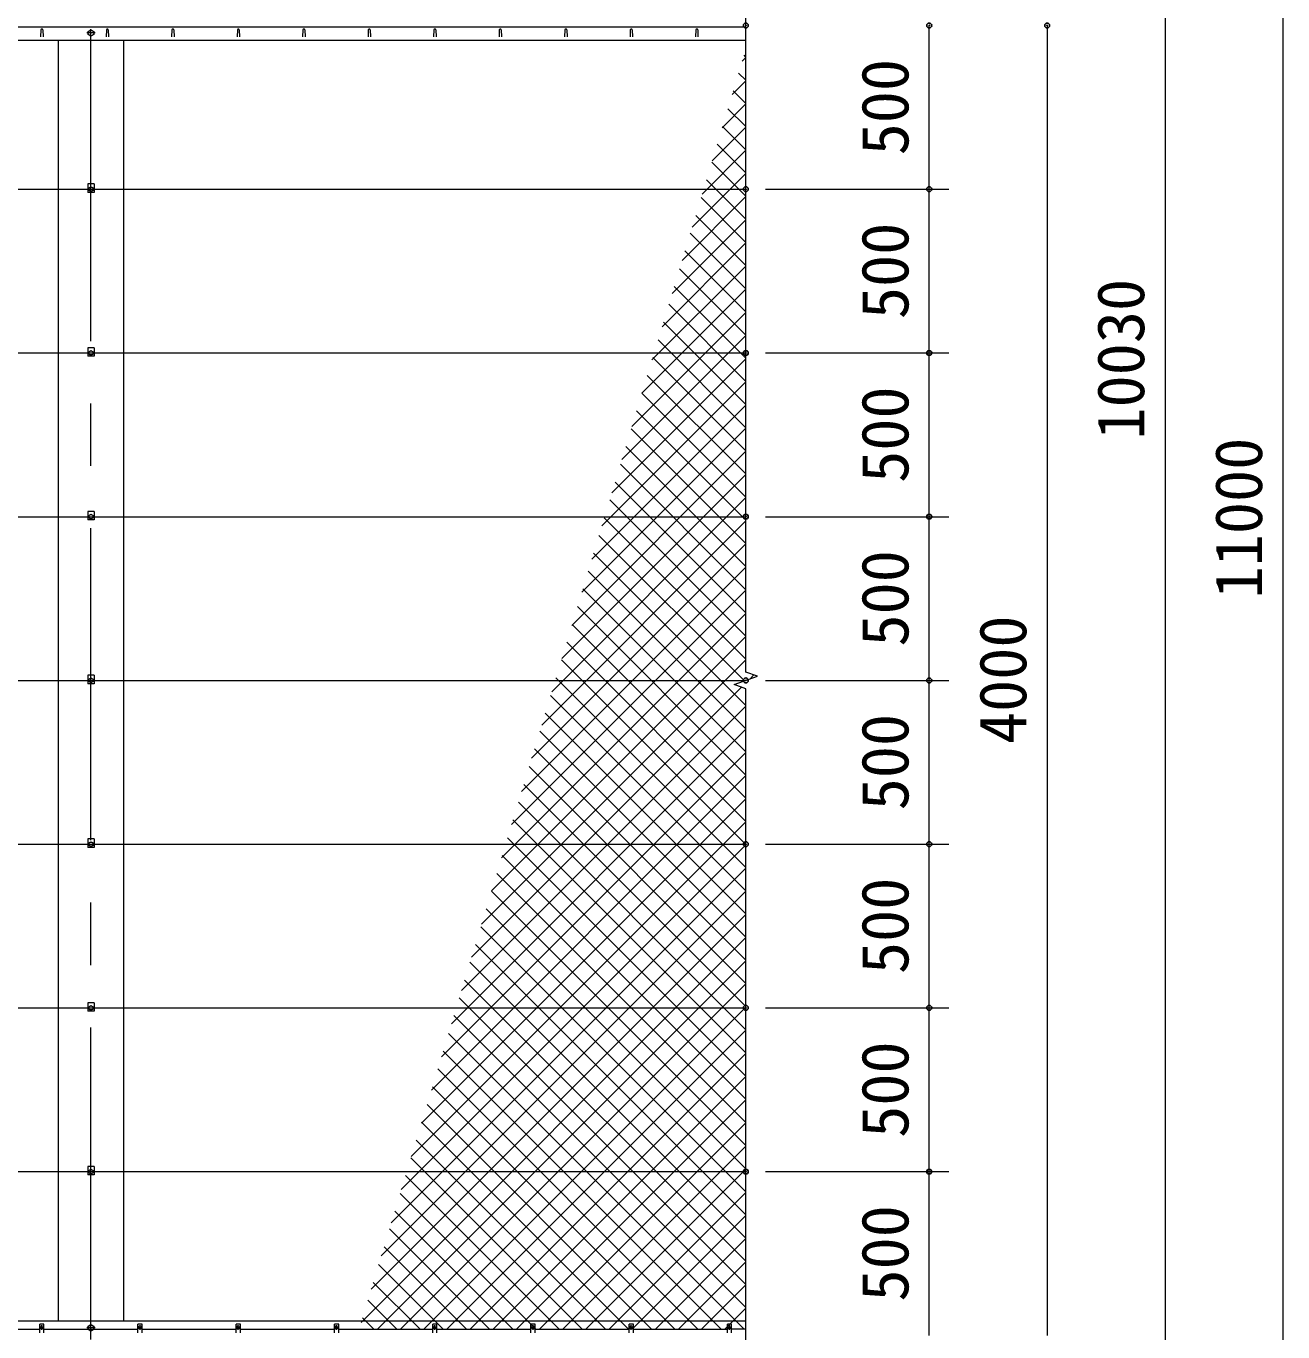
# Model space of a CAD drawing. Units: millimetres at full size. Extents: x -12600 to 12600, y -8910 to 8910.
# Drawn here: x -6595 to -2757, y -972 to 3015 of the extents above; entities that cross this region are included whole.
import ezdxf
from ezdxf.enums import TextEntityAlignment as Align

# ---------------------------------------------------------------- set-up
doc = ezdxf.new("R2010")
doc.units = ezdxf.units.MM
doc.header["$LTSCALE"] = 30
doc.header["$PDMODE"] = 32
doc.header["$PDSIZE"] = 15
doc.linetypes.add('USER1', pattern=[50.8, 31.75, -6.35, 6.35, -6.35])
for name, color, linetype, lineweight in [('0-1_D-STR-DIM', 7, 'Continuous', 13), ('0-2_D-BMK', 2, 'USER1', 13), ('0-3_D-STR3', 3, 'Continuous', 13), ('0-4_D-STR1', 1, 'Continuous', 18), ('0-7_D-STR2', 7, 'Continuous', 13)]:
    doc.layers.add(name, color=color, linetype=linetype, lineweight=lineweight)
doc.layers.add('0-6_Defpoints', color=253, linetype='Continuous')
doc.styles.add('ＭＳ ゴシック', font='')
doc.styles.get('ＭＳ ゴシック').set_extended_font_data('MS Gothic')

msp = doc.modelspace()

# ---------------------------------------------------------------- linework, layer by layer
at = {"layer": '0-1_D-STR-DIM'}
for p, q in [((-3117.14, 7017.35), (-3117.14, -3012.65)), ((-2757.14, 7017.35), (-2757.14, -3982.65)), ((-4397.14, 1043), (-4397.14, 4991.69)), ((-3837.14, 2517.35), (-3837.14, 3017.35)), ((-3477.14, 3017.35), (-3477.14, -982.65)), ((-4337.14, 2517.35), (-3777.14, 2517.35)), ((-4337.14, 2517.35), (-3777.14, 2517.35)), ((-3837.14, 2017.35), (-3837.14, 2517.35)), ((-4337.14, 2017.35), (-3777.14, 2017.35)), ((-4337.14, 2017.35), (-3777.14, 2017.35)), ((-3837.14, 1517.35), (-3837.14, 2017.35)), ((-4337.14, 1517.35), (-3777.14, 1517.35)), ((-4337.14, 1517.35), (-3777.14, 1517.35)), ((-3837.14, 1017.35), (-3837.14, 1517.35)), ((-4361.91, 1030.17), (-4397.14, 1043)), ((-4432.38, 1004.52), (-4361.91, 1030.17)), ((-4397.14, 991.69), (-4432.38, 1004.52)), ((-4337.14, 1017.35), (-3777.14, 1017.35)), ((-4337.14, 1017.35), (-3777.14, 1017.35)), ((-3837.14, 517.35), (-3837.14, 1017.35)), ((-4397.14, -1957), (-4397.14, 991.69)), ((-4337.14, 517.35), (-3777.14, 517.35)), ((-4337.14, 517.35), (-3777.14, 517.35)), ((-3837.14, 17.35), (-3837.14, 517.35)), ((-4337.14, 17.35), (-3777.14, 17.35)), ((-4337.14, 17.35), (-3777.14, 17.35)), ((-3837.14, -482.65), (-3837.14, 17.35)), ((-4337.14, -482.65), (-3777.14, -482.65)), ((-4337.14, -482.65), (-3777.14, -482.65)), ((-3837.14, -982.65), (-3837.14, -482.65))]:
    msp.add_line(p, q, dxfattribs=at)
at = {"layer": '0-2_D-BMK'}
for p, q in [((-6397.14, -4042.65), (-6397.14, 7077.35)), ((-6384.39, 2994.35), (-6409.89, 2994.35)), ((-6407.14, 2517.35), (-6387.14, 2517.35)), ((-6407.14, 2017.35), (-6387.14, 2017.35)), ((-6407.14, 1517.35), (-6387.14, 1517.35)), ((-6407.14, 1017.35), (-6387.14, 1017.35)), ((-6407.14, 517.35), (-6387.14, 517.35)), ((-6407.14, 17.35), (-6387.14, 17.35)), ((-6407.14, -482.65), (-6387.14, -482.65)), ((-6547.14, -966.09), (-6547.14, -951.21)), ((-6247.14, -966.09), (-6247.14, -951.21)), ((-5947.14, -966.09), (-5947.14, -951.21)), ((-5647.14, -966.09), (-5647.14, -951.21)), ((-5347.14, -966.09), (-5347.14, -951.21)), ((-5047.14, -966.09), (-5047.14, -951.21)), ((-4747.14, -966.09), (-4747.14, -951.21)), ((-4447.14, -966.09), (-4447.14, -951.21)), ((-6554.58, -958.65), (-6539.71, -958.65)), ((-6384.39, -959.65), (-6409.89, -959.65)), ((-6254.58, -958.65), (-6239.71, -958.65)), ((-5954.58, -958.65), (-5939.71, -958.65)), ((-5654.58, -958.65), (-5639.71, -958.65)), ((-5354.58, -958.65), (-5339.71, -958.65)), ((-5054.58, -958.65), (-5039.71, -958.65)), ((-4754.58, -958.65), (-4739.71, -958.65)), ((-4454.58, -958.65), (-4439.71, -958.65))]:
    msp.add_line(p, q, dxfattribs=at)
at = {"layer": '0-3_D-STR3'}
for p, q in [((-6405.64, 2999.25), (-6397.14, 3004.16)), ((-6405.64, 2989.44), (-6405.64, 2999.25)), ((-6397.14, 2984.53), (-6405.64, 2989.44)), ((-6388.64, 2989.44), (-6397.14, 2984.53)), ((-9379.94, 2517.35), (-6406.64, 2517.35)), ((-6387.64, 2533.35), (-6406.64, 2533.35)), ((-6406.64, 2533.35), (-6406.64, 2507.35)), ((-6403.64, 2521.1), (-6397.14, 2524.85)), ((-6403.64, 2513.59), (-6403.64, 2521.1)), ((-6397.14, 2509.84), (-6403.64, 2513.59)), ((-6397.14, 2524.85), (-6390.64, 2521.1)), ((-6390.64, 2513.59), (-6397.14, 2509.84)), ((-6390.64, 2521.1), (-6390.64, 2513.59)), ((-6387.64, 2533.35), (-6387.64, 2507.35)), ((-6387.64, 2517.35), (-4397.14, 2517.35)), ((-6387.64, 2507.35), (-6406.64, 2507.35)), ((-7247.14, 2017.35), (-6406.64, 2017.35)), ((-6387.64, 2007.35), (-6406.64, 2007.35)), ((-6403.64, 2021.1), (-6397.14, 2024.85)), ((-6403.64, 2013.59), (-6403.64, 2021.1)), ((-6397.14, 2009.84), (-6403.64, 2013.59)), ((-6397.14, 2024.85), (-6390.64, 2021.1)), ((-6390.64, 2013.59), (-6397.14, 2009.84)), ((-6390.64, 2021.1), (-6390.64, 2013.59)), ((-6387.64, 2033.35), (-6387.64, 2007.35)), ((-6387.64, 2017.35), (-4397.14, 2017.35)), ((-9379.94, 1517.35), (-6406.64, 1517.35)), ((-6387.64, 1533.35), (-6406.64, 1533.35)), ((-6406.64, 1533.35), (-6406.64, 1507.35)), ((-6403.64, 1521.1), (-6397.14, 1524.85)), ((-6397.14, 1524.85), (-6390.64, 1521.1)), ((-6390.64, 1521.1), (-6390.64, 1513.59)), ((-6387.64, 1533.35), (-6387.64, 1507.35)), ((-6387.64, 1517.35), (-4397.14, 1517.35)), ((-6387.64, 1507.35), (-6406.64, 1507.35)), ((-6390.64, 1513.59), (-6397.14, 1509.84)), ((-9379.94, 1017.35), (-6406.64, 1017.35)), ((-6387.64, 1033.35), (-6406.64, 1033.35)), ((-6406.64, 1033.35), (-6406.64, 1007.35)), ((-6387.64, 1007.35), (-6406.64, 1007.35)), ((-6403.64, 1021.1), (-6397.14, 1024.85)), ((-6397.14, 1024.85), (-6390.64, 1021.1)), ((-6390.64, 1013.59), (-6397.14, 1009.84)), ((-6390.64, 1021.1), (-6390.64, 1013.59)), ((-6387.64, 1033.35), (-6387.64, 1007.35)), ((-6387.64, 1017.35), (-4397.14, 1017.35)), ((-6387.64, 533.35), (-6406.64, 533.35)), ((-6406.64, 533.35), (-6406.64, 507.35)), ((-6403.64, 521.1), (-6397.14, 524.85)), ((-6397.14, 524.85), (-6390.64, 521.1)), ((-6390.64, 521.1), (-6390.64, 513.59)), ((-6387.64, 533.35), (-6387.64, 507.35)), ((-9379.94, 517.35), (-6406.64, 517.35)), ((-6387.64, 507.35), (-6406.64, 507.35)), ((-6390.64, 513.59), (-6397.14, 509.84)), ((-6387.64, 517.35), (-4397.14, 517.35)), ((-9379.94, 17.35), (-6406.64, 17.35)), ((-6406.64, 33.35), (-6406.64, 7.35)), ((-6387.64, 33.35), (-6406.64, 33.35)), ((-6387.64, 7.35), (-6406.64, 7.35)), ((-6403.64, 21.1), (-6397.14, 24.85)), ((-6403.64, 13.59), (-6403.64, 21.1)), ((-6397.14, 9.84), (-6403.64, 13.59)), ((-6397.14, 24.85), (-6390.64, 21.1)), ((-6390.64, 13.59), (-6397.14, 9.84)), ((-6390.64, 21.1), (-6390.64, 13.59)), ((-6387.64, 33.35), (-6387.64, 7.35)), ((-6387.64, 17.35), (-4397.14, 17.35)), ((-6387.64, -466.65), (-6406.64, -466.65)), ((-6406.64, -466.65), (-6406.64, -492.65)), ((-6403.64, -478.9), (-6397.14, -475.15)), ((-6397.14, -475.15), (-6390.64, -478.9)), ((-6387.64, -466.65), (-6387.64, -492.65)), ((-9379.94, -482.65), (-6406.64, -482.65)), ((-6387.64, -492.65), (-6406.64, -492.65)), ((-6403.64, -486.41), (-6403.64, -478.9)), ((-6397.14, -490.16), (-6403.64, -486.41)), ((-6390.64, -486.41), (-6397.14, -490.16)), ((-6390.64, -478.9), (-6390.64, -486.41)), ((-6387.64, -482.65), (-4397.14, -482.65)), ((-6553.64, -974.65), (-6553.64, -948.65)), ((-6540.64, -948.65), (-6553.64, -948.65)), ((-6540.64, -974.65), (-6540.64, -948.65)), ((-6405.64, -954.75), (-6397.14, -949.84)), ((-6405.64, -964.56), (-6405.64, -954.75)), ((-6405.64, -964.56), (-6405.64, -954.75)), ((-6397.14, -949.84), (-6388.64, -954.75)), ((-6388.64, -954.75), (-6388.64, -964.56)), ((-6253.64, -974.65), (-6253.64, -948.65)), ((-6240.64, -948.65), (-6253.64, -948.65)), ((-6240.64, -974.65), (-6240.64, -948.65)), ((-5953.64, -974.65), (-5953.64, -948.65)), ((-5940.64, -948.65), (-5953.64, -948.65)), ((-5940.64, -974.65), (-5940.64, -948.65)), ((-5653.64, -974.65), (-5653.64, -948.65)), ((-5640.64, -948.65), (-5653.64, -948.65)), ((-5640.64, -974.65), (-5640.64, -948.65)), ((-5353.64, -974.65), (-5353.64, -948.65)), ((-5340.64, -948.65), (-5353.64, -948.65)), ((-5340.64, -974.65), (-5340.64, -948.65)), ((-5053.64, -974.65), (-5053.64, -948.65)), ((-5040.64, -948.65), (-5053.64, -948.65)), ((-5040.64, -974.65), (-5040.64, -948.65)), ((-4753.64, -974.65), (-4753.64, -948.65)), ((-4740.64, -948.65), (-4753.64, -948.65)), ((-4740.64, -974.65), (-4740.64, -948.65)), ((-4453.64, -974.65), (-4453.64, -948.65)), ((-4440.64, -948.65), (-4453.64, -948.65)), ((-4440.64, -974.65), (-4440.64, -948.65)), ((-6840.64, -963.65), (-6553.64, -963.65)), ((-6540.64, -963.65), (-6253.64, -963.65)), ((-6397.14, -969.47), (-6405.64, -964.56)), ((-6388.64, -964.56), (-6397.14, -969.47)), ((-6240.64, -963.65), (-5953.64, -963.65)), ((-5940.64, -963.65), (-5653.64, -963.65)), ((-5640.64, -963.65), (-5353.64, -963.65)), ((-5340.64, -963.65), (-5053.64, -963.65)), ((-5040.64, -963.65), (-4753.64, -963.65)), ((-4740.64, -963.65), (-4453.64, -963.65)), ((-4397.14, -963.65), (-4440.64, -963.65))]:
    msp.add_line(p, q, dxfattribs=at)
for points in [[(-6397.14, 3004.16), (-6388.64, 2999.25), (-6388.64, 2989.44)], [(-6387.64, 2033.35), (-6406.64, 2033.35), (-6406.64, 2007.35)], [(-6397.14, 1509.84), (-6403.64, 1513.59), (-6403.64, 1521.1)], [(-6397.14, 1009.84), (-6403.64, 1013.59), (-6403.64, 1021.1)], [(-6397.14, 509.84), (-6403.64, 513.59), (-6403.64, 521.1)]]:
    msp.add_lwpolyline(points, dxfattribs=at)
for centre, radius in [((-6397.14, 2994.35), 8.25), ((-6397.14, 2517.35), 6.25), ((-6397.14, 2017.35), 6.25), ((-6397.14, 1517.35), 6.25), ((-6397.14, 1017.35), 6.25), ((-6397.14, 517.35), 6.25), ((-6397.14, 17.35), 6.25), ((-6397.14, -482.65), 6.25), ((-6547.14, -958.65), 5.25), ((-6397.14, -959.65), 8.25), ((-6247.14, -958.65), 5.25), ((-5947.14, -958.65), 5.25), ((-5647.14, -958.65), 5.25), ((-5347.14, -958.65), 5.25), ((-5047.14, -958.65), 5.25), ((-4747.14, -958.65), 5.25), ((-4447.14, -958.65), 5.25)]:
    msp.add_circle(centre, radius, dxfattribs=at)
at = {"layer": '0-4_D-STR1'}
for p, q in [((-9497.14, 3013.35), (-4397.14, 3013.35)), ((-6550.14, 3004.22), (-6550.89, 2982.72)), ((-6544.14, 3004.22), (-6543.39, 2982.72)), ((-6350.14, 3004.22), (-6350.89, 2982.72)), ((-6344.14, 3004.22), (-6343.39, 2982.72)), ((-6150.14, 3004.22), (-6150.89, 2982.72)), ((-6144.14, 3004.22), (-6143.39, 2982.72)), ((-5950.14, 3004.22), (-5950.89, 2982.72)), ((-5944.14, 3004.22), (-5943.39, 2982.72)), ((-5750.14, 3004.22), (-5750.89, 2982.72)), ((-5744.14, 3004.22), (-5743.39, 2982.72)), ((-5550.14, 3004.22), (-5550.89, 2982.72)), ((-5544.14, 3004.22), (-5543.39, 2982.72)), ((-5350.14, 3004.22), (-5350.89, 2982.72)), ((-5344.14, 3004.22), (-5343.39, 2982.72)), ((-5150.14, 3004.22), (-5150.89, 2982.72)), ((-5144.14, 3004.22), (-5143.39, 2982.72)), ((-4950.14, 3004.22), (-4950.89, 2982.72)), ((-4944.14, 3004.22), (-4943.39, 2982.72)), ((-4750.14, 3004.22), (-4750.89, 2982.72)), ((-4744.14, 3004.22), (-4743.39, 2982.72)), ((-4550.14, 3004.22), (-4550.89, 2982.72)), ((-4544.14, 3004.22), (-4543.39, 2982.72)), ((-9497.14, 2972.35), (-4397.14, 2972.35)), ((-6497.14, 2972.35), (-6497.14, -937.65)), ((-6297.14, -937.65), (-6297.14, 2972.35)), ((-9497.14, -937.65), (-4397.14, -937.65))]:
    msp.add_line(p, q, dxfattribs=at)
for centre in [(-6547.14, 3002.97), (-6347.14, 3002.97), (-6147.14, 3002.97), (-5947.14, 3002.97), (-5747.14, 3002.97), (-5547.14, 3002.97), (-5347.14, 3002.97), (-5147.14, 3002.97), (-4947.14, 3002.97), (-4747.14, 3002.97), (-4547.14, 3002.97)]:
    msp.add_arc(centre, 3.25, 22.61986, 157.38014, dxfattribs=at)
at = {"layer": '0-6_Defpoints'}
for p in [(-4397.14, 3017.35), (-3837.14, 3017.35), (-3477.14, 3017.35), (-4397.14, 2517.35), (-3837.14, 2517.35), (-4397.14, 2017.35), (-3837.14, 2017.35), (-4397.14, 1517.35), (-3837.14, 1517.35), (-4397.14, 1017.35), (-3837.14, 1017.35), (-4397.14, 517.35), (-3837.14, 517.35), (-4397.14, 17.35), (-3837.14, 17.35), (-4397.14, -482.65), (-3837.14, -482.65)]:
    msp.add_point(p, dxfattribs=at)
at = {"layer": '0-7_D-STR2'}
for p, q in [((-4408.29, 2907.87), (-4397.14, 2919.02)), ((-4397.14, 2920.55), (-4402.76, 2926.17)), ((-4397.14, 2849.84), (-4419.17, 2871.87)), ((-4438.91, 2806.54), (-4397.14, 2848.31)), ((-4397.14, 2779.13), (-4435.58, 2817.56)), ((-4469.53, 2705.21), (-4397.14, 2777.59)), ((-4397.14, 2708.42), (-4451.99, 2763.26)), ((-4500.15, 2603.88), (-4397.14, 2706.88)), ((-4397.14, 2637.71), (-4468.4, 2708.96)), ((-4530.78, 2502.54), (-4397.14, 2636.17)), ((-4397.14, 2567), (-4484.81, 2654.66)), ((-4397.14, 2496.29), (-4501.22, 2600.36)), ((-4561.4, 2401.21), (-4397.14, 2565.46)), ((-4397.14, 2425.58), (-4517.63, 2546.06)), ((-4592.02, 2299.88), (-4397.14, 2494.75)), ((-4397.14, 2354.87), (-4534.04, 2491.76)), ((-4397.14, 2284.16), (-4550.44, 2437.45)), ((-4622.64, 2198.55), (-4397.14, 2424.04)), ((-4653.26, 2097.21), (-4397.14, 2353.33)), ((-4397.14, 2213.44), (-4566.85, 2383.15)), ((-4397.14, 2142.73), (-4583.26, 2328.85)), ((-4683.88, 1995.88), (-4397.14, 2282.62)), ((-4397.14, 2072.02), (-4599.67, 2274.55)), ((-4714.51, 1894.55), (-4397.14, 2211.91)), ((-4397.14, 2001.31), (-4616.08, 2220.25)), ((-4397.14, 1930.6), (-4632.49, 2165.95)), ((-4745.13, 1793.22), (-4397.14, 2141.2)), ((-4397.14, 1859.89), (-4648.9, 2111.65)), ((-4775.75, 1691.88), (-4397.14, 2070.49)), ((-4397.14, 1789.18), (-4665.31, 2057.35)), ((-4806.37, 1590.55), (-4397.14, 1999.78)), ((-4397.14, 1718.47), (-4681.72, 2003.04)), ((-4836.99, 1489.22), (-4397.14, 1929.07)), ((-4397.14, 1647.76), (-4698.13, 1948.74)), ((-4397.14, 1577.05), (-4714.54, 1894.44)), ((-4867.61, 1387.89), (-4397.14, 1858.36)), ((-4397.14, 1506.34), (-4730.95, 1840.14)), ((-4898.24, 1286.56), (-4397.14, 1787.65)), ((-4397.14, 1435.63), (-4747.36, 1785.84)), ((-4928.86, 1185.22), (-4397.14, 1716.93)), ((-4397.14, 1364.92), (-4763.77, 1731.54)), ((-4397.14, 1294.21), (-4780.18, 1677.24)), ((-4959.48, 1083.89), (-4397.14, 1646.22)), ((-4397.14, 1223.5), (-4796.58, 1622.93)), ((-4990.1, 982.56), (-4397.14, 1575.51)), ((-4397.14, 1152.78), (-4812.99, 1568.63)), ((-5020.72, 881.23), (-4397.14, 1504.8)), ((-4397.14, 1082.07), (-4829.4, 1514.33)), ((-4401.53, 1015.75), (-4845.81, 1460.03)), ((-5051.34, 779.89), (-4397.14, 1434.09)), ((-4397.14, 940.65), (-4862.22, 1405.73)), ((-5081.97, 678.56), (-4397.14, 1363.38)), ((-4397.14, 869.94), (-4878.63, 1351.43)), ((-5112.59, 577.23), (-4397.14, 1292.67)), ((-4397.14, 799.23), (-4895.04, 1297.13)), ((-4397.14, 728.52), (-4911.45, 1242.83)), ((-5143.21, 475.9), (-4397.14, 1221.96)), ((-4397.14, 657.81), (-4927.86, 1188.52)), ((-5173.83, 374.56), (-4397.14, 1151.25)), ((-4397.14, 587.1), (-4944.27, 1134.22)), ((-5204.45, 273.23), (-4397.14, 1080.54)), ((-4397.14, 516.39), (-4960.68, 1079.92)), ((-4397.14, 445.68), (-4977.09, 1025.62)), ((-4385.32, 1021.65), (-4372.83, 1034.15)), ((-5235.07, 171.9), (-4410.44, 996.53)), ((-4397.14, 374.97), (-4993.5, 971.32)), ((-5265.7, 70.57), (-4397.14, 939.12)), ((-4397.14, 304.26), (-5009.91, 917.02)), ((-5296.32, -30.77), (-4397.14, 868.41)), ((-4397.14, 233.55), (-5026.32, 862.72)), ((-5326.94, -132.1), (-4397.14, 797.7)), ((-4397.14, 162.83), (-5042.72, 808.41)), ((-5357.56, -233.43), (-4397.14, 726.99)), ((-4397.14, 92.12), (-5059.13, 754.11)), ((-4397.14, 21.41), (-5075.54, 699.81)), ((-5388.18, -334.76), (-4397.14, 656.27)), ((-4397.14, -49.3), (-5091.95, 645.51)), ((-5418.8, -436.09), (-4397.14, 585.56)), ((-4397.14, -120.01), (-5108.36, 591.21)), ((-4397.14, -190.72), (-5124.77, 536.91)), ((-5449.43, -537.43), (-4397.14, 514.85)), ((-4397.14, -261.43), (-5141.18, 482.61)), ((-5480.05, -638.76), (-4397.14, 444.14)), ((-4397.14, -332.14), (-5157.59, 428.31)), ((-5510.67, -740.09), (-4397.14, 373.43)), ((-4397.14, -402.85), (-5174, 374)), ((-4397.14, -473.56), (-5190.41, 319.7)), ((-5541.29, -841.42), (-4397.14, 302.72)), ((-4397.14, -544.27), (-5206.82, 265.4)), ((-5571.91, -942.76), (-4397.14, 232.01)), ((-4397.14, -614.98), (-5223.23, 211.1)), ((-5522.1, -963.65), (-4397.14, 161.3)), ((-4397.14, -685.69), (-5239.64, 156.8)), ((-5451.39, -963.65), (-4397.14, 90.59)), ((-4397.14, -756.4), (-5256.05, 102.5)), ((-4397.14, -827.11), (-5272.46, 48.2)), ((-5380.68, -963.65), (-4397.14, 19.88)), ((-4397.14, -897.83), (-5288.86, -6.11)), ((-5309.97, -963.65), (-4397.14, -50.83)), ((-4402.03, -963.65), (-5305.27, -60.41)), ((-4472.74, -963.65), (-5321.68, -114.71)), ((-5239.26, -963.65), (-4397.14, -121.54)), ((-4543.45, -963.65), (-5338.09, -169.01)), ((-5168.55, -963.65), (-4397.14, -192.25)), ((-4614.16, -963.65), (-5354.5, -223.31)), ((-4684.87, -963.65), (-5370.91, -277.61)), ((-5097.83, -963.65), (-4397.14, -262.96)), ((-4755.58, -963.65), (-5387.32, -331.91)), ((-5027.12, -963.65), (-4397.14, -333.67)), ((-4826.29, -963.65), (-5403.73, -386.21)), ((-4956.41, -963.65), (-4397.14, -404.39)), ((-4897, -963.65), (-5420.14, -440.52)), ((-4885.7, -963.65), (-4397.14, -475.1)), ((-4967.71, -963.65), (-5436.55, -494.82)), ((-5038.42, -963.65), (-5452.96, -549.12)), ((-4814.99, -963.65), (-4397.14, -545.81)), ((-5109.13, -963.65), (-5469.37, -603.42)), ((-4744.28, -963.65), (-4397.14, -616.52)), ((-5179.84, -963.65), (-5485.78, -657.72)), ((-5250.56, -963.65), (-5502.19, -712.02)), ((-4673.57, -963.65), (-4397.14, -687.23)), ((-5321.27, -963.65), (-5518.6, -766.32)), ((-4602.86, -963.65), (-4397.14, -757.94)), ((-5391.98, -963.65), (-5535, -820.63)), ((-4532.15, -963.65), (-4397.14, -828.65)), ((-5462.69, -963.65), (-5551.41, -874.93)), ((-4461.44, -963.65), (-4397.14, -899.36)), ((-5533.4, -963.65), (-5567.82, -929.23))]:
    msp.add_line(p, q, dxfattribs=at)

# ---------------------------------------------------------------- texts
at = {"layer": '0-1_D-STR-DIM', "style": 'ＭＳ ゴシック'}
for s, p in [('500', (-3857.39, 2620.68)), ('500', (-3857.39, 2120.68)), ('10030', (-3137.39, 1752.82)), ('500', (-3857.39, 1620.68)), ('11000', (-2777.39, 1267.82)), ('500', (-3857.39, 1120.68)), ('4000', (-3497.39, 823.07)), ('500', (-3857.39, 620.68)), ('500', (-3857.39, 120.68)), ('500', (-3857.39, -379.32)), ('500', (-3857.39, -879.32))]:
    msp.add_text(s, height=144.3, rotation=90, dxfattribs=at).set_placement(p, align=Align.BOTTOM_LEFT)

doc.saveas('drawing.dxf')
